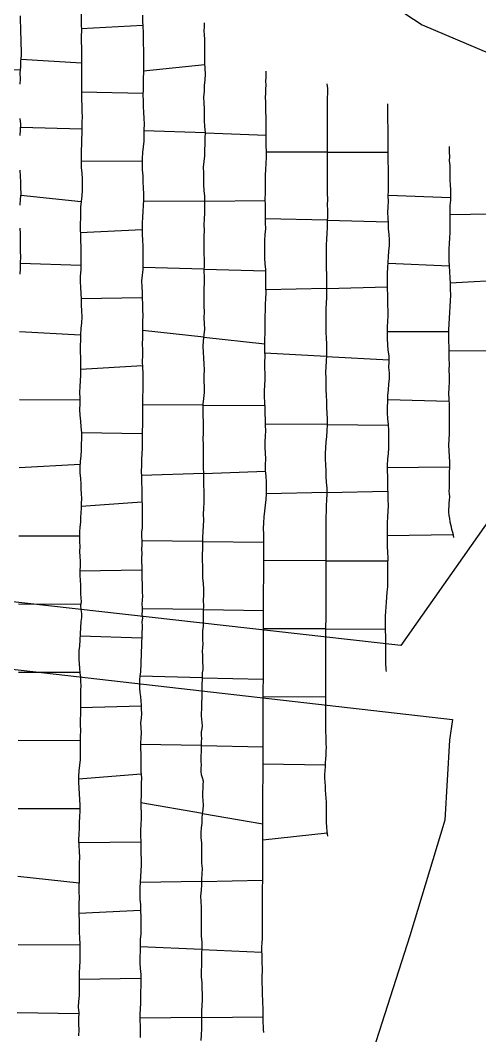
# Model space of a CAD drawing. Extents: x 703186 to 703989, y 1560402 to 1561368.
# Drawn here: x 703460 to 703493.7, y 1560662.8 to 1560737.3 of the extents above; entities that cross this region are included whole.
import ezdxf

# ---------------------------------------------------------------- set-up
doc = ezdxf.new("R2010")
doc.units = 0
for name, color, linetype in [('10124_2002_REAL', 30, 'Continuous'), ('AGROCAD PLL', 7, 'Continuous'), ('PANTE_2002', 7, 'Continuous')]:
    doc.layers.add(name, color=color, linetype=linetype)

msp = doc.modelspace()

# ---------------------------------------------------------------- linework, layer by layer
at = {"layer": '10124_2002_REAL'}
for points in [[(703464.7104, 1560763.0772), (703464.462, 1560736.9724), (703464.4772, 1560736.5424), (703464.4706, 1560736.1281), (703464.4682, 1560735.7161), (703464.4861, 1560735.2778), (703464.4826, 1560734.8474), (703464.4771, 1560734.4322), (703464.492, 1560734.0022), (703464.4943, 1560733.5637), (703464.4811, 1560733.1348), (703464.4883, 1560732.718), (703464.49, 1560732.2808), (703464.4968, 1560731.8577), (703464.488, 1560731.4491), (703464.5008, 1560731.0412), (703464.5223, 1560730.6225), (703464.5254, 1560730.206), (703464.5222, 1560729.805), (703464.5157, 1560729.3946), (703464.5004, 1560728.9805), (703464.4865, 1560728.569), (703464.4778, 1560728.1613), (703464.458, 1560727.7513), (703464.458, 1560727.3318), (703464.46, 1560726.9173), (703464.4717, 1560726.4955), (703464.5143, 1560726.0711), (703464.5251, 1560725.6624), (703464.5444, 1560725.2526), (703464.5398, 1560724.8267), (703464.5122, 1560724.4107), (703464.4577, 1560723.9968), (703464.4214, 1560723.582), (703464.4188, 1560723.1821), (703464.4086, 1560722.7626), (703464.3958, 1560722.3663), (703464.3773, 1560721.9653), (703464.4019, 1560721.5331), (703464.4232, 1560721.1044), (703464.431, 1560720.6807), (703464.4327, 1560720.2563), (703464.4394, 1560719.8148), (703464.4463, 1560719.3885), (703464.4421, 1560718.9679), (703464.387, 1560718.5265), (703464.3885, 1560718.1071), (703464.4075, 1560717.6961), (703464.4425, 1560717.2551), (703464.4634, 1560716.8254), (703464.4659, 1560716.3859), (703464.4828, 1560715.9745), (703464.4994, 1560715.5297), (703464.4759, 1560715.0987), (703464.4382, 1560714.6838), (703464.4224, 1560714.246), (703464.4039, 1560713.8183), (703464.3903, 1560713.3955), (703464.3984, 1560712.9607), (703464.4147, 1560712.5226), (703464.4195, 1560712.1092), (703464.4244, 1560711.6839), (703464.4011, 1560711.2531), (703464.3907, 1560710.8354), (703464.3538, 1560710.425), (703464.3473, 1560709.9921), (703464.3556, 1560709.5668), (703464.3681, 1560709.1528), (703464.3484, 1560708.7341), (703464.3706, 1560708.3111), (703464.4035, 1560707.8869), (703464.4325, 1560707.4643), (703464.4818, 1560707.0286), (703464.4869, 1560706.5959), (703464.4703, 1560706.1761), (703464.4608, 1560705.7535), (703464.4368, 1560705.3247), (703464.385, 1560704.9094), (703464.3672, 1560704.4867), (703464.3745, 1560704.0787), (703464.4071, 1560703.6772), (703464.438, 1560703.2838), (703464.4456, 1560702.9079), (703464.4723, 1560702.5539), (703464.4743, 1560702.2043), (703464.462, 1560701.8466), (703464.4515, 1560701.5007), (703464.4414, 1560701.1521), (703464.4206, 1560700.8058), (703464.4165, 1560700.4661), (703464.3747, 1560700.108), (703464.3517, 1560699.7595), (703464.3315, 1560699.4056), (703464.3446, 1560699.0343), (703464.3593, 1560698.6793), (703464.3516, 1560698.3104), (703464.3668, 1560697.9573), (703464.3971, 1560697.6095), (703464.3773, 1560697.2545), (703464.3539, 1560696.902), (703464.3599, 1560696.5571), (703464.3926, 1560696.2024), (703464.4109, 1560695.8471), (703464.4064, 1560695.5133), (703464.4126, 1560695.2021), (703464.4303, 1560694.9135), (703464.4601, 1560694.6284), (703464.418, 1560694.3508), (703464.4335, 1560694.0709), (703464.4804, 1560693.7688), (703464.4768, 1560693.465), (703464.4403, 1560693.1727), (703464.3343, 1560691.3801), (703464.2885, 1560691.0571), (703464.2995, 1560690.7392), (703464.2855, 1560690.4057), (703464.3228, 1560690.0821), (703464.3418, 1560689.7545), (703464.3633, 1560689.428), (703464.4018, 1560689.1084), (703464.418, 1560688.7932), (703464.4277, 1560688.4734), (703464.4226, 1560688.1537), (703464.4155, 1560687.8203), (703464.4188, 1560687.4633), (703464.4056, 1560687.1016), (703464.4008, 1560686.7371), (703464.4019, 1560686.3791), (703464.3974, 1560685.9987), (703464.3926, 1560685.5908), (703464.402, 1560685.1781), (703464.3901, 1560684.7504), (703464.3794, 1560684.3363), (703464.3832, 1560683.9113), (703464.3858, 1560683.4944), (703464.3817, 1560683.0662), (703464.3478, 1560682.6504), (703464.2985, 1560682.2214), (703464.2707, 1560681.801), (703464.2781, 1560681.3782), (703464.2855, 1560680.961), (703464.3216, 1560680.5435), (703464.347, 1560680.1168), (703464.3617, 1560679.7022), (703464.3583, 1560679.2817), (703464.3463, 1560678.8592), (703464.3263, 1560678.4301), (703464.3243, 1560678.0143), (703464.3019, 1560677.5868), (703464.2781, 1560677.1585), (703464.2932, 1560676.7405), (703464.3204, 1560676.3103), (703464.3274, 1560675.888), (703464.3127, 1560675.4586), (703464.3252, 1560675.0323), (703464.324, 1560674.6119), (703464.312, 1560674.185), (703464.3007, 1560673.7626), (703464.3009, 1560673.344), (703464.3033, 1560672.9174), (703464.3015, 1560672.5017), (703464.2836, 1560672.0806), (703464.2901, 1560671.6635), (703464.3234, 1560671.2439), (703464.3159, 1560670.8044), (703464.3183, 1560670.3823), (703464.3396, 1560669.9607), (703464.3536, 1560669.5383), (703464.3577, 1560669.1211), (703464.3544, 1560668.6914), (703464.3531, 1560668.2684), (703464.338, 1560667.8446), (703464.3208, 1560667.4209), (703464.3165, 1560667.0088), (703464.3155, 1560666.5904), (703464.3245, 1560666.167), (703464.3195, 1560665.7439), (703464.269, 1560665.3114), (703464.2539, 1560664.8964), (703464.2796, 1560664.4817), (703464.2736, 1560664.0609), (703464.268, 1560663.6331), (703464.284, 1560663.216), (703464.2635, 1560662.7884)], [(703459.9956, 1560732.5904), (703460.0013, 1560733.001), (703459.9985, 1560733.4396), (703460.0263, 1560733.8686), (703460.0458, 1560734.2687), (703460.0738, 1560734.7124), (703460.0754, 1560735.1211), (703460.063, 1560735.5377), (703460.0604, 1560735.9562), (703460.0461, 1560736.3695), (703460.043, 1560736.7914), (703460.0126, 1560737.2164), (703460.0144, 1560737.6168)], [(703468.9692, 1560737.6669), (703468.9635, 1560737.2521), (703468.9875, 1560736.8211), (703469.0069, 1560736.3877), (703469.0143, 1560735.9729), (703468.9996, 1560735.5451), (703469.0356, 1560735.1302), (703469.0278, 1560734.7121), (703469.0406, 1560734.3001), (703469.0338, 1560733.8698), (703469.0266, 1560733.4541), (703469.0147, 1560733.0351), (703469.0176, 1560732.6235), (703469.0061, 1560732.206), (703468.9962, 1560731.7879), (703469.0168, 1560731.3687), (703469.013, 1560730.9498), (703469.0262, 1560730.5242), (703469.0592, 1560730.1003), (703469.0753, 1560729.673), (703469.069, 1560729.2403), (703469.0695, 1560728.826), (703469.046, 1560728.4097), (703468.999, 1560727.9938), (703468.9652, 1560727.5752), (703468.9373, 1560727.1509), (703468.9342, 1560726.7276), (703468.9451, 1560726.3032), (703468.9749, 1560725.8662), (703468.9894, 1560725.4251), (703469.0087, 1560724.9941), (703469.0326, 1560724.5592), (703469.0238, 1560724.1244), (703469.0136, 1560723.6874), (703468.9836, 1560723.264), (703468.9598, 1560722.8401), (703468.9383, 1560722.4095), (703468.926, 1560721.9975), (703468.9467, 1560721.5815), (703468.9626, 1560721.1457), (703468.9777, 1560720.7235), (703468.9914, 1560720.2968), (703468.9823, 1560719.8655), (703468.9814, 1560719.4331), (703468.9765, 1560719.0137), (703468.9362, 1560718.5871), (703468.8934, 1560718.1633), (703468.9175, 1560717.7387), (703468.9306, 1560717.3176), (703468.9375, 1560716.8914), (703468.9489, 1560716.4579), (703468.9696, 1560716.0491), (703468.9739, 1560715.6262), (703468.9692, 1560715.2149), (703468.951, 1560714.7968), (703468.9585, 1560714.3742), (703468.9532, 1560713.9561), (703468.9472, 1560713.5391), (703468.9651, 1560713.1032), (703468.9504, 1560712.6838), (703468.932, 1560712.2542), (703468.9562, 1560711.8256), (703468.988, 1560711.4034), (703468.9859, 1560710.9698), (703468.9933, 1560710.5474), (703468.9902, 1560710.1202), (703468.9652, 1560709.6953), (703468.9514, 1560709.2752), (703468.9582, 1560708.8495), (703468.9573, 1560708.4304), (703468.9692, 1560708.0152), (703468.9664, 1560707.5941), (703468.9316, 1560707.1637), (703468.9244, 1560706.7382), (703468.9307, 1560706.3138), (703468.9261, 1560705.8881), (703468.905, 1560705.4754), (703468.8805, 1560705.0582), (703468.8749, 1560704.6323), (703468.8688, 1560704.2179), (703468.8846, 1560703.7891), (703468.888, 1560703.3721), (703468.9012, 1560702.9505), (703468.9018, 1560702.5182), (703468.9107, 1560702.1058), (703468.9403, 1560701.6826), (703468.9472, 1560701.2443), (703468.947, 1560700.8304), (703468.9409, 1560700.441), (703468.9266, 1560700.0549), (703468.8982, 1560699.7295), (703468.892, 1560699.4208), (703468.9193, 1560699.1157), (703468.9033, 1560698.8064), (703468.8885, 1560698.4863), (703468.9102, 1560698.1697), (703468.8853, 1560697.8453), (703468.8774, 1560697.5297), (703468.9063, 1560697.2284), (703468.9117, 1560696.914), (703468.9025, 1560696.5998), (703468.9067, 1560696.2934), (703468.928, 1560695.9684), (703468.9465, 1560695.6568), (703468.947, 1560695.338), (703468.9671, 1560695.0294), (703468.9236, 1560694.7361), (703468.907, 1560694.4524), (703468.9335, 1560694.2049), (703468.9362, 1560693.9546), (703468.9232, 1560693.7067), (703468.9498, 1560693.4384), (703468.9207, 1560693.1508), (703468.9332, 1560692.8625), (703468.8136, 1560689.4732), (703468.7561, 1560689.2079), (703468.735, 1560688.9111), (703468.7406, 1560688.6055), (703468.7433, 1560688.293), (703468.7592, 1560687.9765), (703468.8105, 1560687.669), (703468.8492, 1560687.3489), (703468.8569, 1560687.0509), (703468.8645, 1560686.7545), (703468.8895, 1560686.4303), (703468.8691, 1560686.0878), (703468.8226, 1560685.7399), (703468.8351, 1560685.3886), (703468.8514, 1560685.0217), (703468.8397, 1560684.637), (703468.8208, 1560684.2461), (703468.8217, 1560683.8551), (703468.8437, 1560683.4438), (703468.8401, 1560683.0159), (703468.8264, 1560682.5816), (703468.8447, 1560682.1532), (703468.879, 1560681.7249), (703468.8677, 1560681.292), (703468.8675, 1560680.8644), (703468.8538, 1560680.4255), (703468.8354, 1560679.9908), (703468.8392, 1560679.5664), (703468.8569, 1560679.1435), (703468.862, 1560678.7208), (703468.8328, 1560678.2937), (703468.8186, 1560677.8703), (703468.8245, 1560677.4503), (703468.8309, 1560677.027), (703468.8347, 1560676.6064), (703468.8456, 1560676.1725), (703468.8545, 1560675.7412), (703468.8525, 1560675.3161), (703468.8367, 1560674.8905), (703468.8115, 1560674.474), (703468.7876, 1560674.0578), (703468.7638, 1560673.643), (703468.7593, 1560673.2303), (703468.7638, 1560672.811), (703468.8026, 1560672.3951), (703468.8243, 1560671.9667), (703468.8284, 1560671.5452), (703468.8398, 1560671.1247), (703468.8384, 1560670.698), (703468.8256, 1560670.2737), (703468.8009, 1560669.8582), (703468.7782, 1560669.4279), (703468.7832, 1560668.9991), (703468.7726, 1560668.5653), (703468.7684, 1560668.1472), (703468.7941, 1560667.7307), (703468.8331, 1560667.2978), (703468.8396, 1560666.8781), (703468.8312, 1560666.446), (703468.815, 1560666.0246), (703468.8202, 1560665.6112), (703468.8222, 1560665.1917), (703468.7878, 1560664.7656), (703468.7596, 1560664.3547), (703468.7711, 1560663.9366), (703468.8003, 1560663.5074), (703468.7983, 1560663.0878), (703468.7924, 1560662.6666)], [(703473.2569, 1560662.4487), (703473.2753, 1560662.8653), (703473.3074, 1560663.3027), (703473.3109, 1560663.7331), (703473.3067, 1560664.1517), (703473.3208, 1560664.5877), (703473.3479, 1560665.0041), (703473.3507, 1560665.4246), (703473.3541, 1560665.8478), (703473.3443, 1560666.2633), (703473.3337, 1560666.6831), (703473.2937, 1560667.1065), (703473.278, 1560667.5268), (703473.3136, 1560667.96), (703473.3172, 1560668.3803), (703473.3048, 1560668.806), (703473.3242, 1560669.2468), (703473.3458, 1560669.6678), (703473.2964, 1560670.099), (703473.2905, 1560670.5239), (703473.2937, 1560670.9468), (703473.2859, 1560671.37), (703473.2831, 1560671.7923), (703473.2899, 1560672.2077), (703473.2508, 1560672.6316), (703473.2472, 1560673.0424), (703473.2821, 1560673.462), (703473.3173, 1560673.8609), (703473.3093, 1560674.2779), (703473.3371, 1560674.6675), (703473.3604, 1560675.0508), (703473.3206, 1560675.4435), (703473.3056, 1560675.8235), (703473.3032, 1560676.2064), (703473.3165, 1560676.5786), (703473.3047, 1560676.955), (703473.2639, 1560677.3231), (703473.2652, 1560677.6983), (703473.288, 1560678.0407), (703473.3392, 1560678.3943), (703473.3427, 1560678.7414), (703473.3535, 1560679.0643), (703473.4092, 1560679.3887), (703473.4304, 1560679.7166), (703473.4011, 1560680.0402), (703473.3795, 1560680.3481), (703473.3969, 1560680.6542), (703473.4009, 1560680.9318), (703473.4205, 1560681.1947), (703473.4295, 1560681.4607), (703473.3669, 1560681.7057), (703473.2876, 1560681.9353), (703473.257, 1560682.1669), (703473.2616, 1560682.4199), (703473.2771, 1560682.6795), (703473.2587, 1560682.9184), (703473.2546, 1560683.1542), (703473.2646, 1560683.3567), (703473.2755, 1560683.5974), (703473.2791, 1560683.8549), (703473.2839, 1560684.1047), (703473.2939, 1560684.3524), (703473.3018, 1560684.595), (703473.2868, 1560684.8374), (703473.2891, 1560685.0773), (703473.3458, 1560685.3085), (703473.3613, 1560685.5405), (703473.3465, 1560685.7749), (703473.3044, 1560686.0106), (703473.2861, 1560686.256), (703473.2981, 1560686.4873), (703473.3014, 1560686.7244), (703473.3695, 1560689.4216), (703473.4022, 1560689.663), (703473.4035, 1560689.9145), (703473.3936, 1560690.1681), (703473.3869, 1560690.4279), (703473.3728, 1560690.7003), (703473.3614, 1560690.9811), (703473.3766, 1560691.2704), (703473.3993, 1560691.5507), (703473.3967, 1560691.8464), (703473.3881, 1560692.1676), (703473.3925, 1560692.5032), (703473.4342, 1560692.8466), (703473.437, 1560693.198), (703473.4249, 1560693.5566), (703473.4433, 1560693.9354), (703473.4485, 1560694.3262), (703473.4416, 1560694.7207), (703473.4669, 1560695.1271), (703473.4495, 1560695.5459), (703473.4298, 1560695.9599), (703473.3939, 1560696.3902), (703473.3832, 1560696.8188), (703473.3844, 1560697.2382), (703473.3705, 1560697.6707), (703473.3588, 1560698.0926), (703473.3817, 1560698.5117), (703473.3911, 1560698.93), (703473.3956, 1560699.3534), (703473.4122, 1560699.7738), (703473.4286, 1560700.1997), (703473.4474, 1560700.6247), (703473.4388, 1560701.0513), (703473.4474, 1560701.4764), (703473.4739, 1560701.9047), (703473.4938, 1560702.3311), (703473.4765, 1560702.7542), (703473.4581, 1560703.1812), (703473.4517, 1560703.616), (703473.4595, 1560704.0422), (703473.445, 1560704.4674), (703473.4353, 1560704.89), (703473.4379, 1560705.315), (703473.4379, 1560705.7342), (703473.4316, 1560706.1545), (703473.4196, 1560706.5836), (703473.4332, 1560707.005), (703473.4263, 1560707.4217), (703473.4298, 1560707.85), (703473.4182, 1560708.2708), (703473.4154, 1560708.6987), (703473.4175, 1560709.1321), (703473.4525, 1560709.5505), (703473.5016, 1560709.9751), (703473.5108, 1560710.3943), (703473.481, 1560710.8002), (703473.4833, 1560711.2325), (703473.508, 1560711.6554), (703473.4819, 1560712.0793), (703473.4485, 1560712.5019), (703473.4389, 1560712.9326), (703473.4128, 1560713.3558), (703473.4293, 1560713.7808), (703473.4762, 1560714.2067), (703473.5195, 1560714.6316), (703473.5021, 1560715.0454), (703473.4882, 1560715.4649), (703473.4982, 1560715.8936), (703473.4911, 1560716.3211), (703473.4821, 1560716.7437), (703473.4729, 1560717.1695), (703473.4871, 1560717.5983), (703473.5131, 1560718.016), (703473.5048, 1560718.447), (703473.4901, 1560718.8886), (703473.5025, 1560719.3132), (703473.4963, 1560719.7413), (703473.483, 1560720.172), (703473.4793, 1560720.5949), (703473.4846, 1560721.0198), (703473.4778, 1560721.4514), (703473.4952, 1560721.8743), (703473.4891, 1560722.2844), (703473.5155, 1560722.7093), (703473.5232, 1560723.1257), (703473.5248, 1560723.5309), (703473.5246, 1560723.9509), (703473.5212, 1560724.3816), (703473.4841, 1560724.804), (703473.4584, 1560725.2245), (703473.4613, 1560725.6466), (703473.4479, 1560726.0738), (703473.4446, 1560726.5041), (703473.4774, 1560726.9236), (703473.526, 1560727.3512), (703473.5358, 1560727.7732), (703473.5452, 1560728.2056), (703473.5566, 1560728.631), (703473.5715, 1560729.0646), (703473.5399, 1560729.4883), (703473.5066, 1560729.9243), (703473.4978, 1560730.3549), (703473.501, 1560730.7802), (703473.4729, 1560731.2043), (703473.467, 1560731.6335), (703473.5107, 1560732.0815), (703473.5189, 1560732.5002), (703473.5461, 1560732.9137), (703473.5778, 1560733.3357), (703473.5676, 1560733.748), (703473.5256, 1560734.1633), (703473.5276, 1560734.5791), (703473.539, 1560734.9463), (703473.5259, 1560735.3097), (703473.5318, 1560735.602), (703473.5273, 1560735.901), (703473.5075, 1560736.208), (703473.494, 1560736.502), (703473.5127, 1560736.8108), (703473.507, 1560737.1027)], [(703477.8552, 1560663.0221), (703477.8414, 1560663.2607), (703477.8322, 1560663.5009), (703477.8118, 1560663.7518), (703477.8031, 1560664.0239), (703477.8182, 1560664.2937), (703477.814, 1560664.5704), (703477.8041, 1560664.8636), (703477.7961, 1560665.1557), (703477.7764, 1560665.4463), (703477.7619, 1560665.7374), (703477.7725, 1560666.0281), (703477.7632, 1560666.3184), (703477.7474, 1560666.6104), (703477.742, 1560666.9002), (703477.7384, 1560667.1999), (703477.7497, 1560667.5007), (703477.7539, 1560667.8061), (703477.7431, 1560668.1004), (703477.7345, 1560668.4084), (703477.7336, 1560668.7083), (703477.719, 1560669.0151), (703477.7144, 1560669.3156), (703477.7439, 1560669.621), (703477.7549, 1560669.9279), (703477.7549, 1560670.2348), (703477.8521, 1560699.5861), (703477.8456, 1560700.002), (703477.8573, 1560700.4284), (703477.8912, 1560700.8506), (703477.9232, 1560701.2769), (703477.9759, 1560701.706), (703478.0317, 1560702.1376), (703478.0595, 1560702.5583), (703478.064, 1560702.9778), (703478.0512, 1560703.4062), (703478.0226, 1560703.8332), (703477.9868, 1560704.2511), (703477.9812, 1560704.6795), (703478.0008, 1560705.1063), (703477.978, 1560705.5287), (703477.9684, 1560705.9376), (703477.9659, 1560706.3511), (703477.9872, 1560706.7664), (703477.996, 1560707.1755), (703477.9865, 1560707.5903), (703477.9778, 1560708.0066), (703477.9567, 1560708.4192), (703477.9512, 1560708.8462), (703477.9233, 1560709.2576), (703477.9081, 1560709.6771), (703477.9173, 1560710.0996), (703477.9353, 1560710.5163), (703477.9447, 1560710.9365), (703477.948, 1560711.3598), (703477.9419, 1560711.7847), (703477.9438, 1560712.199), (703477.9491, 1560712.6148), (703477.9278, 1560713.0451), (703477.9326, 1560713.4704), (703477.9349, 1560713.8927), (703477.9456, 1560714.3254), (703477.9614, 1560714.7437), (703477.9605, 1560715.1695), (703477.9678, 1560715.5887), (703477.9898, 1560716.0188), (703477.983, 1560716.444), (703477.9996, 1560716.8651), (703478.0193, 1560717.2912), (703478.007, 1560717.7186), (703477.998, 1560718.1386), (703477.9981, 1560718.5631), (703477.9936, 1560718.9941), (703477.9608, 1560719.4153), (703477.939, 1560719.8462), (703477.9392, 1560720.2711), (703477.9316, 1560720.7003), (703477.92, 1560721.1266), (703477.9538, 1560721.562), (703477.9948, 1560721.9931), (703477.9893, 1560722.417), (703477.9847, 1560722.8605), (703477.9767, 1560723.3042), (703477.9757, 1560723.7243), (703477.9658, 1560724.1693), (703477.982, 1560724.6123), (703477.9916, 1560725.0427), (703477.9836, 1560725.4725), (703477.9816, 1560725.9176), (703478.0096, 1560726.3496), (703478.036, 1560726.782), (703478.0439, 1560727.2151), (703478.0482, 1560727.6505), (703478.0377, 1560728.0649), (703478.0314, 1560728.4993), (703478.0235, 1560728.9229), (703478.0184, 1560729.3372), (703478.0276, 1560729.7646), (703478.0347, 1560730.1735), (703478.011, 1560730.5834), (703478.0131, 1560730.9744), (703478.0022, 1560731.2979), (703477.9872, 1560731.6272), (703478.0047, 1560731.9503), (703478.0069, 1560732.2517), (703478.018, 1560732.5325), (703478.009, 1560732.815), (703478.0291, 1560733.092), (703478.0277, 1560733.3334), (703478.0194, 1560733.5447)], [(703482.4893, 1560732.6142), (703482.5187, 1560732.2791), (703482.5243, 1560731.9413), (703482.5119, 1560731.59), (703482.5052, 1560731.2247), (703482.513, 1560724.59), (703482.5164, 1560724.1699), (703482.5149, 1560723.7506), (703482.5268, 1560723.3476), (703482.5222, 1560722.9271), (703482.5113, 1560722.4928), (703482.4938, 1560722.0871), (703482.4818, 1560721.6531), (703482.4518, 1560721.2242), (703482.4221, 1560720.7853), (703482.4321, 1560720.3548), (703482.4232, 1560719.9231), (703482.4302, 1560719.4923), (703482.4373, 1560719.0671), (703482.4555, 1560718.6529), (703482.4449, 1560718.2305), (703482.4446, 1560717.8095), (703482.4552, 1560717.3833), (703482.4555, 1560716.9576), (703482.4297, 1560716.5348), (703482.412, 1560716.1083), (703482.3954, 1560715.6858), (703482.4021, 1560715.2598), (703482.3936, 1560714.8284), (703482.4103, 1560714.3958), (703482.4372, 1560713.9727), (703482.4593, 1560713.5477), (703482.4498, 1560713.1233), (703482.443, 1560712.7074), (703482.4208, 1560712.2879), (703482.4117, 1560711.8673), (703482.3899, 1560711.4472), (703482.3959, 1560711.0292), (703482.403, 1560710.6103), (703482.4078, 1560710.1727), (703482.4281, 1560709.7497), (703482.4514, 1560709.3199), (703482.4644, 1560708.8808), (703482.4825, 1560708.4546), (703482.495, 1560708.0373), (703482.4916, 1560707.6081), (703482.4777, 1560707.1789), (703482.4469, 1560706.7605), (703482.404, 1560706.3483), (703482.3848, 1560705.922), (703482.3603, 1560705.5094), (703482.3553, 1560705.1038), (703482.3803, 1560704.6767), (703482.4061, 1560704.2521), (703482.4083, 1560703.8304), (703482.4242, 1560703.4004), (703482.4745, 1560702.9607), (703482.4841, 1560702.5312), (703482.4525, 1560702.1014), (703482.4266, 1560701.6777), (703482.4236, 1560701.259), (703482.4021, 1560700.8539), (703482.3768, 1560685.3256), (703482.385, 1560685.0535), (703482.3991, 1560684.7706), (703482.3979, 1560684.4946), (703482.4003, 1560684.2257), (703482.4182, 1560683.9432), (703482.4134, 1560683.6605), (703482.4038, 1560683.3821), (703482.388, 1560683.1017), (703482.3663, 1560682.8168), (703482.3616, 1560682.5356), (703482.3333, 1560682.2537), (703482.3093, 1560681.9679), (703482.3044, 1560681.6789), (703482.3335, 1560681.3873), (703482.3547, 1560681.0973), (703482.353, 1560680.8053), (703482.3717, 1560680.518), (703482.4004, 1560680.2296), (703482.4271, 1560679.9396), (703482.4341, 1560679.6479), (703482.4227, 1560679.3503), (703482.4192, 1560679.0498), (703482.4246, 1560678.7467), (703482.4344, 1560678.4434), (703482.4593, 1560678.1232), (703482.4811, 1560677.7889), (703482.5188, 1560677.4465)], [(703486.8548, 1560689.5033), (703486.8377, 1560689.6589), (703486.828, 1560689.8174), (703486.8161, 1560689.9824), (703486.809, 1560690.1486), (703486.8143, 1560690.3301), (703486.7957, 1560690.5227), (703486.8034, 1560690.734), (703486.8152, 1560690.9538), (703486.8022, 1560691.1849), (703486.8073, 1560691.4276), (703486.8046, 1560691.6739), (703486.8029, 1560691.9263), (703486.8021, 1560692.1776), (703486.7773, 1560692.4415), (703486.7726, 1560692.7221), (703486.7762, 1560693.0069), (703486.7789, 1560693.302), (703486.7883, 1560693.6053), (703486.798, 1560693.9248), (703486.8256, 1560694.2583), (703486.843, 1560694.5965), (703486.8719, 1560694.9566), (703486.9127, 1560695.3341), (703486.9469, 1560695.7232), (703486.9512, 1560696.1179), (703486.949, 1560696.5261), (703486.9512, 1560696.9521), (703486.9559, 1560697.3995), (703486.9679, 1560697.8341), (703486.9513, 1560698.2681), (703486.9382, 1560698.696), (703486.9319, 1560699.1229), (703486.9251, 1560699.5483), (703486.921, 1560699.9801), (703486.9298, 1560700.4181), (703486.9407, 1560700.8502), (703486.9736, 1560701.2792), (703487.0003, 1560701.6941), (703486.9826, 1560702.1217), (703486.97, 1560702.5572), (703486.9502, 1560702.9864), (703486.9489, 1560703.407), (703486.9461, 1560703.8234), (703486.9286, 1560704.2435), (703486.9254, 1560704.6581), (703486.9537, 1560705.0869), (703487.001, 1560705.5069), (703487.0164, 1560705.9285), (703487.0261, 1560706.3529), (703487.0243, 1560706.7675), (703487.0275, 1560707.1989), (703487.0067, 1560707.6268), (703486.9626, 1560708.0546), (703486.9249, 1560708.4818), (703486.9288, 1560708.9093), (703486.9497, 1560709.3271), (703486.9634, 1560709.7492), (703486.9896, 1560710.1737), (703487.0216, 1560710.5922), (703487.0648, 1560711.0022), (703487.0644, 1560711.4229), (703487.0365, 1560711.8257), (703487.0482, 1560712.2399), (703487.043, 1560712.6612), (703486.987, 1560713.0854), (703486.9495, 1560713.4988), (703486.9345, 1560713.9268), (703486.9325, 1560714.3522), (703486.934, 1560714.78), (703486.9482, 1560715.2116), (703486.9787, 1560715.6135), (703486.9699, 1560716.0006), (703486.9554, 1560716.3931), (703486.9542, 1560716.7839), (703486.942, 1560717.1703), (703486.9378, 1560717.57), (703486.9243, 1560717.964), (703486.9227, 1560718.3547), (703486.9287, 1560718.7409), (703486.962, 1560719.1398), (703486.9791, 1560719.5391), (703487.0083, 1560719.9446), (703487.0192, 1560720.3547), (703487.0695, 1560720.7666), (703487.0752, 1560721.1753), (703487.0508, 1560721.5672), (703487.0083, 1560721.9752), (703486.997, 1560722.3863), (703486.9711, 1560722.7839), (703486.9527, 1560723.1875), (703486.9699, 1560723.597), (703486.9912, 1560723.9858), (703486.9873, 1560724.3962), (703487.0017, 1560724.7894), (703486.9914, 1560725.2002), (703486.9462, 1560731.1559)], [(703459.9848, 1560728.8216), (703460.0133, 1560729.2485), (703460.0261, 1560729.6646), (703459.9857, 1560730.0785)], [(703491.4398, 1560728.0213), (703491.4385, 1560727.8945), (703491.4469, 1560727.6017), (703491.4664, 1560727.2915), (703491.4603, 1560726.9694), (703491.4897, 1560726.633), (703491.4941, 1560726.2853), (703491.4911, 1560725.9267), (703491.5116, 1560725.5601), (703491.52, 1560725.2082), (703491.5459, 1560724.8419), (703491.5501, 1560724.4636), (703491.5372, 1560724.0831), (703491.5001, 1560723.7057), (703491.5038, 1560723.3331), (703491.5107, 1560722.9378), (703491.5087, 1560722.534), (703491.4887, 1560722.1298), (703491.4895, 1560721.7277), (703491.4811, 1560721.3157), (703491.4435, 1560720.9113), (703491.422, 1560720.5111), (703491.4336, 1560720.0947), (703491.4368, 1560719.6729), (703491.4491, 1560719.2476), (703491.4733, 1560718.8242), (703491.5006, 1560718.3959), (703491.5236, 1560717.9729), (703491.5357, 1560717.5548), (703491.547, 1560717.1302), (703491.5348, 1560716.6995), (703491.505, 1560716.2777), (703491.4721, 1560715.8545), (703491.4531, 1560715.4369), (703491.4304, 1560715.0265), (703491.4139, 1560714.6055), (703491.3908, 1560714.1856), (703491.4133, 1560713.7542), (703491.4343, 1560713.3147), (703491.4359, 1560712.895), (703491.4338, 1560712.4644), (703491.4397, 1560712.0395), (703491.4322, 1560711.6105), (703491.4448, 1560711.1933), (703491.4412, 1560710.7614), (703491.4234, 1560710.3285), (703491.4108, 1560709.8981), (703491.4164, 1560709.4809), (703491.4492, 1560709.0546), (703491.455, 1560708.6359), (703491.4524, 1560708.2149), (703491.4402, 1560707.8005), (703491.4418, 1560707.3816), (703491.4406, 1560706.9583), (703491.4263, 1560706.5272), (703491.4133, 1560706.1247), (703491.4271, 1560705.7026), (703491.4601, 1560705.2859), (703491.4815, 1560704.8756), (703491.4832, 1560704.4922), (703491.4621, 1560704.134), (703491.452, 1560703.8106), (703491.4552, 1560703.5101), (703491.4525, 1560703.2371), (703491.4417, 1560702.9928), (703491.4376, 1560702.75), (703491.4571, 1560702.5358), (703491.4689, 1560702.3179), (703491.4451, 1560702.0923), (703491.435, 1560701.8648), (703491.4226, 1560701.6467), (703491.4096, 1560701.4194), (703491.402, 1560701.199), (703491.4289, 1560700.9678), (703491.4657, 1560700.7278), (703491.4999, 1560700.4835), (703491.5611, 1560700.2278), (703491.6275, 1560699.9587), (703491.7113, 1560699.6613), (703491.7784, 1560699.3356)], [(703459.9905, 1560723.7295), (703460.0143, 1560724.1552), (703460.0588, 1560724.5715), (703460.0363, 1560724.9962), (703460.0317, 1560725.4184), (703460.0029, 1560725.8502), (703459.9927, 1560726.2827)], [(703459.9813, 1560718.6617), (703460.0022, 1560719.0729), (703460.0145, 1560719.4987), (703460.0272, 1560719.9259), (703460.0123, 1560720.3457), (703460.0029, 1560720.7755), (703460.007, 1560721.1981), (703460.0113, 1560721.6184), (703459.9942, 1560722.0426)]]:
    msp.add_lwpolyline(points, dxfattribs=at)
at = {"layer": 'AGROCAD PLL', "color": 3, "true_color": 0x00ff00}
for points in [[(703468.9827, 1560736.9074), (703464.4732, 1560736.6563)], [(703455.5082, 1560733.5661), (703460.014, 1560733.6791)], [(703473.5412, 1560734.0093), (703469.0283, 1560733.5529)], [(703468.9991, 1560731.9106), (703464.4942, 1560732.0173)], [(703460.0195, 1560729.4485), (703464.5126, 1560729.3103)], [(703473.5699, 1560729.0186), (703469.0691, 1560729.1733)], [(703473.5699, 1560729.0186), (703478.0246, 1560728.8655)], [(703473.5699, 1560729.0186), (703478.0246, 1560728.8655)], [(703482.5094, 1560727.6158), (703478.0478, 1560727.6106)], [(703482.5094, 1560727.6158), (703478.0478, 1560727.6106)], [(703482.5094, 1560727.6158), (703486.973, 1560727.6211)], [(703468.9356, 1560726.9186), (703464.4598, 1560726.9514)], [(703473.524, 1560724.0259), (703469.0207, 1560723.9903)], [(703491.5091, 1560723.0271), (703496.0134, 1560723.1058)], [(703491.5091, 1560723.0271), (703496.0132, 1560723.1058)], [(703482.5144, 1560722.6161), (703477.9861, 1560722.7298)], [(703482.5144, 1560722.6161), (703477.9861, 1560722.7298)], [(703482.5144, 1560722.6161), (703486.9893, 1560722.5038)], [(703468.9297, 1560721.9239), (703464.3925, 1560721.6981)], [(703486.9758, 1560719.4628), (703491.4484, 1560719.2713)], [(703473.4942, 1560719.0277), (703468.9782, 1560719.1595)], [(703473.4942, 1560719.0277), (703477.9946, 1560718.8962)], [(703473.4942, 1560719.0277), (703477.9946, 1560718.8962)], [(703482.4493, 1560717.6197), (703486.9323, 1560717.7312)], [(703468.9369, 1560716.9302), (703464.4618, 1560716.8577)], [(703459.9465, 1560714.4662), (703464.4205, 1560714.2028)], [(703473.4571, 1560714.0333), (703468.9558, 1560714.529)], [(703473.4571, 1560714.0333), (703477.933, 1560713.5404)], [(703473.4571, 1560714.0333), (703477.933, 1560713.5404)], [(703486.9329, 1560714.4667), (703491.4054, 1560714.4511)], [(703482.4386, 1560712.6234), (703477.9369, 1560712.8616)], [(703482.4386, 1560712.6234), (703477.9369, 1560712.8616)], [(703491.4354, 1560713.0385), (703495.9596, 1560713.0558)], [(703468.9501, 1560711.933), (703464.4241, 1560711.6774)], [(703468.9501, 1560711.933), (703464.4245, 1560711.6775)], [(703473.4171, 1560709.0444), (703468.9547, 1560709.066)], [(703473.4171, 1560709.0444), (703477.9392, 1560709.0225)], [(703473.4171, 1560709.0444), (703477.9392, 1560709.0225)], [(703486.9546, 1560709.478), (703491.4278, 1560709.3328)], [(703482.4917, 1560707.6266), (703477.985, 1560707.6623)], [(703482.4917, 1560707.6266), (703477.985, 1560707.6623)], [(703482.4917, 1560707.6266), (703487.0085, 1560707.5908)], [(703459.9099, 1560704.4727), (703464.3771, 1560704.7207)], [(703473.4594, 1560704.0454), (703477.9912, 1560704.2)], [(703473.4594, 1560704.0454), (703477.9912, 1560704.2)], [(703482.4818, 1560702.6361), (703486.9617, 1560702.7362)], [(703468.9223, 1560701.9395), (703464.4553, 1560701.6271)], [(703459.8831, 1560699.4744), (703464.3348, 1560699.4632)], [(703473.3924, 1560699.0488), (703468.9183, 1560699.0964)], [(703473.3924, 1560699.0488), (703477.8502, 1560699.0015)], [(703473.3924, 1560699.0488), (703477.8502, 1560699.0015)], [(703473.4449, 1560694.0533), (703468.9345, 1560694.1133)], [(703468.9013, 1560691.9582), (703464.3779, 1560692.1178)], [(703459.8579, 1560689.4744), (703464.361, 1560689.4631)], [(703473.3604, 1560689.0612), (703477.8169, 1560688.9486)], [(703473.3604, 1560689.0612), (703477.8169, 1560688.9486)], [(703468.8589, 1560686.9738), (703464.4024, 1560686.8595)], [(703459.8453, 1560684.4744), (703464.3827, 1560684.463)], [(703473.2833, 1560684.0753), (703468.821, 1560684.161)], [(703473.2833, 1560684.0753), (703477.8004, 1560683.9885)], [(703473.2833, 1560684.0753), (703477.8004, 1560683.9885)], [(703459.8327, 1560679.4744), (703464.3598, 1560679.463)], [(703473.3611, 1560679.1086), (703477.7818, 1560678.3495)], [(703473.3611, 1560679.1086), (703477.7818, 1560678.3495)], [(703468.8313, 1560676.9848), (703464.2859, 1560676.9437)], [(703459.8065, 1560674.4909), (703464.3074, 1560674.0135)], [(703473.3123, 1560674.1206), (703468.7862, 1560674.0337)], [(703473.3123, 1560674.1206), (703477.7681, 1560674.2061)], [(703473.3123, 1560674.1206), (703477.7681, 1560674.2061)], [(703468.8231, 1560671.9899), (703464.2886, 1560671.7602)], [(703459.8297, 1560669.4954), (703464.3542, 1560669.4752)], [(703473.319, 1560669.1291), (703468.7794, 1560669.3289)], [(703468.8378, 1560666.9944), (703464.3163, 1560666.9243)], [(703459.7569, 1560664.5004), (703464.2788, 1560664.423)], [(703473.3069, 1560664.1347), (703468.7669, 1560664.0891)], [(703473.3069, 1560664.1347), (703477.8118, 1560664.1799)], [(703473.3069, 1560664.1347), (703477.8118, 1560664.1799)]]:
    msp.add_lwpolyline(points, dxfattribs=at)
at = {"layer": 'AGROCAD PLL', "color": 5, "true_color": 0x0000ff}
for points in [[(703460.0567, 1560734.4408), (703464.4865, 1560734.1612)], [(703460.0461, 1560724.4528), (703464.4557, 1560723.9814)], [(703460.0461, 1560724.4528), (703464.4563, 1560723.9814)], [(703473.524, 1560724.0259), (703477.9682, 1560724.061)], [(703473.524, 1560724.0259), (703477.9682, 1560724.061)], [(703460.0134, 1560719.4608), (703464.4457, 1560719.3328)], [(703491.5204, 1560718.0325), (703495.9607, 1560718.2739)], [(703482.4493, 1560717.6197), (703478.013, 1560717.5093)], [(703482.4493, 1560717.6197), (703478.013, 1560717.5093)], [(703459.9454, 1560709.4694), (703464.3592, 1560709.4466)], [(703468.9278, 1560706.9371), (703464.482, 1560707.0123)], [(703482.4818, 1560702.6361), (703478.0581, 1560702.5372)], [(703482.4818, 1560702.6361), (703478.0581, 1560702.5372)], [(703473.4449, 1560694.0533), (703477.8336, 1560693.9949)], [(703473.4449, 1560694.0533), (703477.8336, 1560693.9949)], [(703482.3887, 1560692.6387), (703486.7741, 1560692.6315)], [(703473.319, 1560669.1291), (703477.7228, 1560668.9353)], [(703473.319, 1560669.1291), (703477.7228, 1560668.9353)]]:
    msp.add_lwpolyline(points, dxfattribs=at)
at = {"layer": 'AGROCAD PLL', "color": 1, "true_color": 0xff0000}
for points in [[(703486.9894, 1560724.4531), (703491.5441, 1560724.2862)], [(703482.4386, 1560712.6234), (703487.0465, 1560712.3796)], [(703486.9267, 1560704.487), (703491.4831, 1560704.5222)], [(703473.4594, 1560704.0454), (703468.8809, 1560703.8893)], [(703486.926, 1560699.4908), (703491.7306, 1560699.5676)], [(703482.3969, 1560697.6387), (703477.8457, 1560697.6461)], [(703482.3969, 1560697.6387), (703477.8457, 1560697.6461)], [(703482.3969, 1560697.6387), (703486.9623, 1560697.6312)], [(703468.9111, 1560696.947), (703464.3545, 1560696.8687)], [(703459.8705, 1560694.4744), (703464.435, 1560694.4629)], [(703482.3887, 1560692.6387), (703477.8291, 1560692.6461)], [(703482.3887, 1560692.6387), (703477.8291, 1560692.6461)], [(703473.3604, 1560689.0612), (703468.7539, 1560689.1775)], [(703482.3806, 1560687.6387), (703477.8126, 1560687.6461)], [(703482.3806, 1560687.6387), (703477.8126, 1560687.6461)], [(703482.3634, 1560682.6412), (703477.7962, 1560682.7176)], [(703482.3634, 1560682.6412), (703477.7962, 1560682.7176)], [(703468.8585, 1560681.9815), (703464.274, 1560681.6144)], [(703473.3611, 1560679.1086), (703468.8363, 1560679.8855)], [(703482.4961, 1560677.6522), (703477.7777, 1560677.1327)], [(703482.4961, 1560677.6522), (703477.7777, 1560677.1327)]]:
    msp.add_lwpolyline(points, dxfattribs=at)
at = {"layer": 'PANTE_2002'}
for points in [[(703495.5549, 1560702.2946), (703487.9151, 1560691.4135), (703417.9712, 1560699.3031), (703404.5562, 1560700.9042), (703403.089, 1560701.0793), (703312.8635, 1560711.8482), (703206.4166, 1560725.7724), (703188.2874, 1560728.4936), (703186.8586, 1560734.5261), (703187.1761, 1560768.1812), (703187.3349, 1560821.3625), (703186.0649, 1560867.2414), (703186.2236, 1560874.5439), (703186.5411, 1560929.154), (703189.7161, 1560953.284), (703190.8619, 1560956.2043), (703194.1715, 1560964.6396), (703263.0481, 1560953.3247), (703263.0481, 1560953.3247), (703319.1399, 1560946.181), (703445.8756, 1560931.0997), (703527.5263, 1560925.1196)], [(703493.9674, 1560862.1032), (703488.4112, 1560847.0219), (703477.5632, 1560825.3261), (703475.182, 1560814.7427), (703477.0341, 1560802.5719), (703474.1236, 1560786.4322), (703469.0966, 1560769.2343), (703469.0966, 1560757.0634), (703474.9174, 1560746.4801), (703489.4695, 1560736.9551), (703501.905, 1560731.6634)], [(703275.2752, 1560599.3832), (703255.1668, 1560631.3979), (703224.7397, 1560670.0271), (703196.6938, 1560704.9522), (703190.5888, 1560713.0904), (703190.5976, 1560714.523), (703190.8962, 1560714.3619), (703190.8457, 1560714.4124), (703190.7743, 1560714.4624), (703190.6953, 1560714.4992), (703190.6112, 1560714.5218), (703190.5976, 1560714.523), (703190.6361, 1560720.7762), (703347.1788, 1560702.5236), (703491.6962, 1560685.9889), (703491.4815, 1560684.4858), (703491.1398, 1560678.6092), (703488.5727, 1560670.1293), (703475.4214, 1560629.0924), (703474.2851, 1560625.5469), (703464.0767, 1560594.8812)]]:
    msp.add_lwpolyline(points, dxfattribs=at)

doc.saveas('drawing.dxf')
